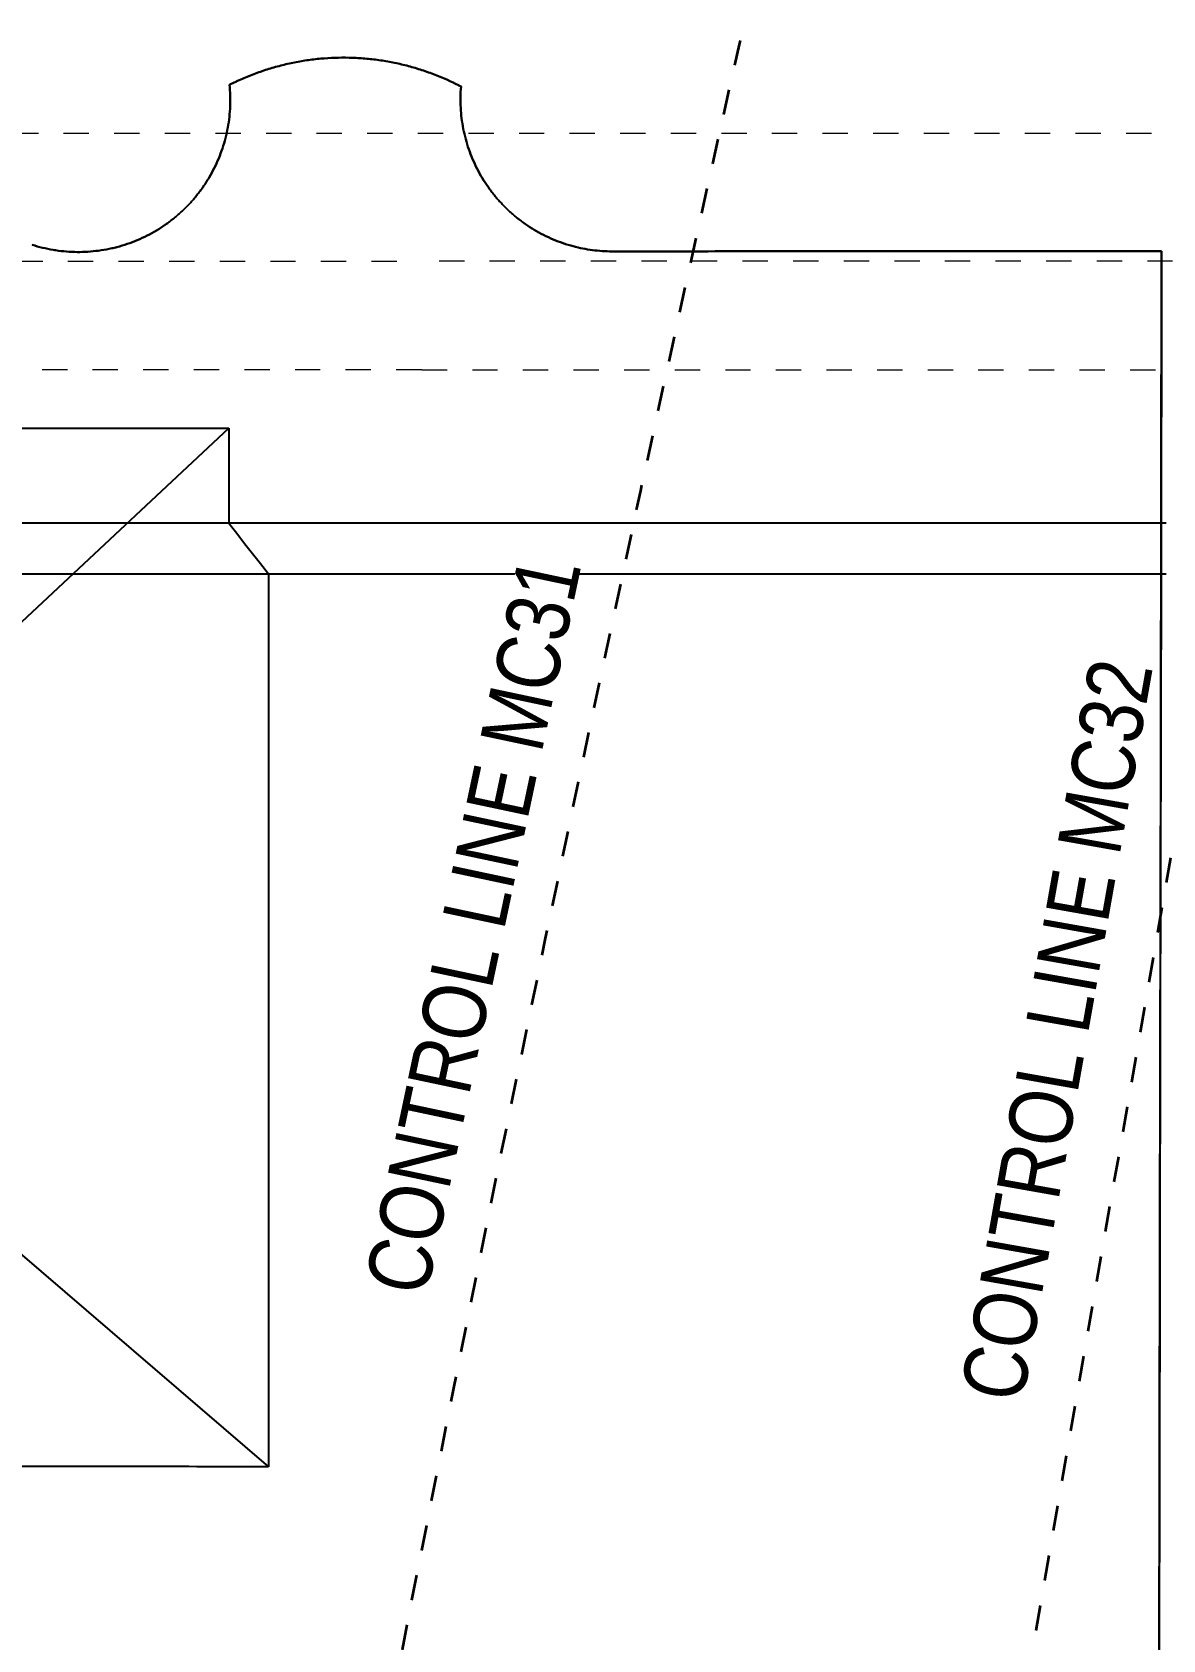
# Model space of a CAD drawing. Header units: metres. Extents: x -1161 to -1080, y 3 to 563.
# Drawn here: x -1124.16 to -1119.69, y 539.16 to 545.52 of the extents above; entities that cross this region are included whole.
import ezdxf

# ---------------------------------------------------------------- set-up
doc = ezdxf.new("R2010")
doc.units = ezdxf.units.M
for name, pattern in [('ControlLine', [0.02, 0.0125, -0.0025, 0.0025, -0.0025]), ('JacobsDash', [0.0045, 0.003, -0.0015]), ('JacobsGridLine', [0.0145, 0.01, -0.001, 0.0025, -0.001])]:
    doc.linetypes.add(name, pattern=pattern)
for name, color, linetype, lineweight in [('A-DETL', 7, 'Continuous', 13), ('A-GENM', 7, 'Continuous', 35), ('G-ANNO-TEXT', 7, 'Continuous', 9), ('S-BEAM', 7, 'Continuous', 50), ('S-GRID', 7, 'Continuous', 9)]:
    doc.layers.add(name, color=color, linetype=linetype, lineweight=lineweight)
doc.styles.add('Arial Narrow_2', font='ARIALN.TTF', dxfattribs={"height": 0.25})

# ---------------------------------------------------------------- blocks, each defined once
blk = doc.blocks.new('T2DPAA-T2D-PWA-RW-M2D-000002_ControlLinesMinor_rvt-1-DRG-2873171 - BARRIER LAYOUT')
at = {"layer": 'A-DETL', "color": 150, "linetype": 'ControlLine', "lineweight": 35, "true_color": 0x0080ff}
blk.add_line((-1121.0189, 534.4725), (-1118.4875, 549.0021), dxfattribs=at)
blk.add_arc((-906.7582, 497.0745), 220, 166.350456, 170.117063, dxfattribs=at)
blk = doc.blocks.new('Top of Pavement - RL A - Top of Pavement - RL A-68818558-DRG-2873171 - BARRIER LAYOUT')
at = {"layer": 'A-GENM', "color": 9, "lineweight": 25, "true_color": 0xbebebe}
for points in [[(136.7153, 25.6472), (136.6793, 25.7827), (136.6073, 26.0537), (136.4992, 26.4602), (136.4272, 26.7312), (136.3912, 26.8667)], [(136.3049, 26.4134), (136.3409, 26.2779), (136.3769, 26.1424), (136.4129, 26.0069)], [(136.4129, 26.0069), (136.4489, 25.8714), (136.4849, 25.7359), (136.521, 25.6004)], [(137.0394, 24.4277), (137.0034, 24.5632), (136.9314, 24.8342), (136.8233, 25.2407), (136.7513, 25.5117), (136.7153, 25.6472)], [(136.521, 25.6004), (136.557, 25.465), (136.593, 25.3295), (136.629, 25.194)], [(136.629, 25.194), (136.665, 25.0585), (136.701, 24.923), (136.737, 24.7875)], [(136.737, 24.7875), (136.773, 24.652), (136.809, 24.5165), (136.845, 24.381)], [(137.1474, 24.0212), (137.1114, 24.1567), (137.0754, 24.2922), (137.0394, 24.4277)], [(136.845, 24.381), (136.881, 24.2455), (136.917, 24.11), (136.953, 23.9745)], [(137.3635, 23.2082), (137.3275, 23.3437), (137.2554, 23.6147), (137.1834, 23.8857), (137.1474, 24.0212)], [(136.953, 23.9745), (136.9891, 23.839), (137.0251, 23.7036), (137.0611, 23.5681)], [(137.0611, 23.5681), (137.0971, 23.4326), (137.1331, 23.2971), (137.1691, 23.1616)], [(137.5795, 22.3952), (137.5435, 22.5307), (137.4715, 22.8017), (137.3995, 23.0727), (137.3635, 23.2082)], [(137.1691, 23.1616), (137.2051, 23.0261), (137.2411, 22.8906), (137.2771, 22.7551)], [(137.2771, 22.7551), (137.3131, 22.6196), (137.3491, 22.4841), (137.3851, 22.3486)], [(137.6876, 21.9887), (137.6516, 22.1242), (137.6155, 22.2597), (137.5795, 22.3952)], [(137.3851, 22.3486), (137.4212, 22.2131), (137.4572, 22.0776), (137.4932, 21.9422)], [(137.75, 21.7537), (137.7292, 21.832), (137.7084, 21.9103), (137.6876, 21.9887)], [(137.4932, 21.9422), (137.5144, 21.8623), (137.5356, 21.7825), (137.5568, 21.7027)]]:
    blk.add_open_spline(points, degree=3, dxfattribs=at)
at = {"layer": 'A-GENM', "color": 253, "lineweight": 25, "true_color": 0xa3a3a3}
for points in [[(137.7552, 21.7343), (137.7534, 21.7408), (137.7517, 21.7472), (137.75, 21.7537)], [(137.5568, 21.7027), (137.5585, 21.6963), (137.5602, 21.6898), (137.5619, 21.6834)]]:
    blk.add_open_spline(points, degree=3, dxfattribs=at)
blk = doc.blocks.new('T2DPAA-T2D-C3S-RS-M3D-100334_rvt-1-DRG-2873171 - BARRIER LAYOUT')
at = {"layer": 'A-GENM', "color": 253, "lineweight": 25, "true_color": 0xa3a3a3}
for p, q in [((-1119.7026, 542.7069), (-1119.6991, 544.6528)), ((-1119.706, 540.7611), (-1119.7026, 542.7069)), ((-1119.7095, 538.8153), (-1119.706, 540.7611))]:
    blk.add_line(p, q, dxfattribs=at)
at = {"layer": 'A-GENM', "color": 9, "lineweight": 25, "true_color": 0xbebebe}
for p, q in [((-1119.6991, 544.6528), (-1119.6993, 544.5333)), ((-1119.6993, 544.5333), (-1119.6995, 544.4139)), ((-1119.6995, 544.4139), (-1119.6997, 544.2944)), ((-1119.6997, 544.2944), (-1119.6999, 544.175)), ((-1119.6999, 544.175), (-1119.7002, 544.0555)), ((-1119.7002, 544.0555), (-1119.7004, 543.9361)), ((-1119.7004, 543.9361), (-1119.7006, 543.8166)), ((-1119.7006, 543.8166), (-1119.7008, 543.6972)), ((-1119.7008, 543.6972), (-1119.701, 543.5778)), ((-1119.7011, 543.5278), (-1119.7012, 543.4778)), ((-1119.701, 543.5778), (-1119.7011, 543.5278)), ((-1119.7012, 543.4778), (-1119.7013, 543.4279)), ((-1119.7013, 543.4279), (-1119.7014, 543.3779)), ((-1123.2301, 543.3779), (-1123.2301, 543.145))]:
    blk.add_line(p, q, dxfattribs=at)
at = {"layer": 'A-GENM', "color": 254, "lineweight": 25, "true_color": 0xd1d1d1}
for p, q in [((-1124.5413, 542.8742), (-1123.3867, 543.9532)), ((-1124.5414, 540.9731), (-1123.2302, 539.8481))]:
    blk.add_line(p, q, dxfattribs=at)
at = {"layer": 'A-GENM', "color": 9, "lineweight": 25, "true_color": 0xbebebe, "flags": 128}
for points in [[(-1123.3867, 543.9532), (-1123.3867, 543.8781), (-1123.3867, 543.803), (-1123.3867, 543.7279), (-1123.3867, 543.6529), (-1123.3867, 543.5778)], [(-1123.3867, 543.5778), (-1123.3554, 543.5378), (-1123.3241, 543.4978), (-1123.2927, 543.4579), (-1123.2614, 543.4179), (-1123.2301, 543.3779)], [(-1119.7014, 543.3779), (-1119.7046, 541.5738), (-1119.7078, 539.7696), (-1119.711, 537.9654)], [(-1123.2301, 543.1449), (-1123.2301, 542.9857), (-1123.2301, 542.5935), (-1123.2301, 542.2013), (-1123.2301, 541.8091), (-1123.2301, 541.4169), (-1123.2302, 541.0247), (-1123.2302, 540.6325), (-1123.2302, 540.2403), (-1123.2302, 539.8481)]]:
    blk.add_lwpolyline(points, dxfattribs=at)
at = {"layer": 'A-GENM', "color": 253, "lineweight": 25, "true_color": 0xa3a3a3}
for points in [[(-1123.2283, 545.3731), (-1123.2461, 545.3676), (-1123.2638, 545.3616), (-1123.2813, 545.3551)], [(-1123.1745, 545.3881), (-1123.1926, 545.3836), (-1123.2105, 545.3786), (-1123.2283, 545.3731)], [(-1123.1199, 545.4001), (-1123.1382, 545.3966), (-1123.1564, 545.3926), (-1123.1745, 545.3881)], [(-1123.0647, 545.409), (-1123.0832, 545.4066), (-1123.1016, 545.4036), (-1123.1199, 545.4001)], [(-1123.0091, 545.4148), (-1123.0277, 545.4134), (-1123.0462, 545.4115), (-1123.0647, 545.409)], [(-1122.9533, 545.4175), (-1122.9719, 545.4172), (-1122.9905, 545.4163), (-1123.0091, 545.4148)], [(-1122.8974, 545.4171), (-1122.916, 545.4178), (-1122.9346, 545.4179), (-1122.9533, 545.4175)], [(-1122.8416, 545.4135), (-1122.8601, 545.4152), (-1122.8787, 545.4164), (-1122.8974, 545.4171)], [(-1122.7861, 545.4069), (-1122.8045, 545.4096), (-1122.823, 545.4118), (-1122.8416, 545.4135)], [(-1122.731, 545.3971), (-1122.7493, 545.4009), (-1122.7676, 545.4041), (-1122.7861, 545.4069)], [(-1122.6766, 545.3843), (-1122.6856, 545.3867), (-1122.7037, 545.3912), (-1122.7219, 545.3953), (-1122.731, 545.3971)], [(-1122.623, 545.3685), (-1122.6407, 545.3743), (-1122.6586, 545.3795), (-1122.6766, 545.3843)], [(-1122.5704, 545.3497), (-1122.5877, 545.3564), (-1122.6053, 545.3627), (-1122.623, 545.3685)], [(-1123.3331, 545.3342), (-1123.3502, 545.3267), (-1123.367, 545.3188), (-1123.3837, 545.3104)], [(-1123.3837, 545.3104), (-1123.3822, 545.2963), (-1123.3813, 545.2822), (-1123.3809, 545.268)], [(-1123.2813, 545.3551), (-1123.2987, 545.3486), (-1123.316, 545.3417), (-1123.3331, 545.3342)], [(-1122.5188, 545.328), (-1122.5358, 545.3357), (-1122.553, 545.3429), (-1122.5704, 545.3497)], [(-1122.4686, 545.3034), (-1122.4851, 545.3121), (-1122.5019, 545.3202), (-1122.5188, 545.328)], [(-1122.4708, 545.2616), (-1122.4706, 545.2755), (-1122.4698, 545.2895), (-1122.4686, 545.3034)], [(-1123.3809, 545.268), (-1123.3805, 545.2539), (-1123.3805, 545.2397), (-1123.3811, 545.2256)], [(-1122.47, 545.2197), (-1122.4707, 545.2336), (-1122.471, 545.2476), (-1122.4708, 545.2616)], [(-1123.3843, 545.1832), (-1123.3859, 545.1691), (-1123.3879, 545.1551), (-1123.3905, 545.1412)], [(-1123.3811, 545.2256), (-1123.3817, 545.2114), (-1123.3827, 545.1973), (-1123.3843, 545.1832)], [(-1122.4663, 545.1779), (-1122.468, 545.1918), (-1122.4692, 545.2057), (-1122.47, 545.2197)], [(-1122.4597, 545.1366), (-1122.4624, 545.1503), (-1122.4646, 545.1641), (-1122.4663, 545.1779)], [(-1123.3905, 545.1412), (-1123.3931, 545.1273), (-1123.3961, 545.1134), (-1123.3997, 545.0997)], [(-1122.4502, 545.0958), (-1122.4538, 545.1092), (-1122.457, 545.1229), (-1122.4597, 545.1366)], [(-1123.4117, 545.059), (-1123.4162, 545.0456), (-1123.4212, 545.0323), (-1123.4266, 545.0192)], [(-1123.3997, 545.0997), (-1123.4032, 545.086), (-1123.4072, 545.0724), (-1123.4117, 545.059)], [(-1122.4379, 545.0557), (-1122.4424, 545.0689), (-1122.4466, 545.0823), (-1122.4502, 545.0958)], [(-1122.4228, 545.0166), (-1122.4283, 545.0295), (-1122.4333, 545.0425), (-1122.4379, 545.0557)], [(-1123.4443, 544.9806), (-1123.4507, 544.9679), (-1123.4575, 544.9555), (-1123.4647, 544.9433)], [(-1123.4266, 545.0192), (-1123.4321, 545.0061), (-1123.438, 544.9933), (-1123.4443, 544.9806)], [(-1122.405, 544.9787), (-1122.4114, 544.9911), (-1122.4173, 545.0038), (-1122.4228, 545.0166)], [(-1122.3847, 544.9421), (-1122.3919, 544.954), (-1122.3987, 544.9662), (-1122.405, 544.9787)], [(-1123.4647, 544.9433), (-1123.4719, 544.9311), (-1123.4796, 544.9192), (-1123.4877, 544.9076)], [(-1122.3618, 544.907), (-1122.3698, 544.9184), (-1122.3775, 544.9301), (-1122.3847, 544.9421)], [(-1123.5131, 544.8736), (-1123.522, 544.8625), (-1123.5312, 544.8518), (-1123.5409, 544.8414)], [(-1123.4877, 544.9076), (-1123.4957, 544.896), (-1123.5042, 544.8846), (-1123.5131, 544.8736)], [(-1122.3365, 544.8735), (-1122.3453, 544.8844), (-1122.3538, 544.8955), (-1122.3618, 544.907)], [(-1122.309, 544.842), (-1122.3185, 544.8522), (-1122.3277, 544.8627), (-1122.3365, 544.8735)], [(-1123.5708, 544.8113), (-1123.5812, 544.8016), (-1123.5919, 544.7923), (-1123.6029, 544.7834)], [(-1123.5409, 544.8414), (-1123.5505, 544.831), (-1123.5605, 544.821), (-1123.5708, 544.8113)], [(-1122.2793, 544.8124), (-1122.2895, 544.8219), (-1122.2994, 544.8318), (-1122.309, 544.842)], [(-1122.2476, 544.7849), (-1122.2585, 544.7937), (-1122.2691, 544.8029), (-1122.2793, 544.8124)], [(-1123.6724, 544.7347), (-1123.6846, 544.7274), (-1123.697, 544.7206), (-1123.7096, 544.7142)], [(-1123.6372, 544.7576), (-1123.6487, 544.7495), (-1123.6604, 544.7419), (-1123.6724, 544.7347)], [(-1123.6029, 544.7834), (-1123.6139, 544.7745), (-1123.6252, 544.766), (-1123.6368, 544.7578)], [(-1122.2141, 544.7598), (-1122.2256, 544.7678), (-1122.2368, 544.7762), (-1122.2476, 544.7849)], [(-1122.1789, 544.737), (-1122.1909, 544.7442), (-1122.2027, 544.7518), (-1122.2141, 544.7598)], [(-1122.1422, 544.7168), (-1122.1547, 544.7231), (-1122.1669, 544.7298), (-1122.1789, 544.737)], [(-1124.1231, 544.6664), (-1124.1368, 544.6698), (-1124.1505, 544.6736), (-1124.164, 544.678)], [(-1124.0815, 544.6579), (-1124.0954, 544.6602), (-1124.1093, 544.6631), (-1124.1231, 544.6664)], [(-1123.8701, 544.6597), (-1123.884, 544.6571), (-1123.898, 544.655), (-1123.9121, 544.6534)], [(-1123.8286, 544.669), (-1123.8423, 544.6654), (-1123.8562, 544.6623), (-1123.8701, 544.6597)], [(-1123.7879, 544.6813), (-1123.8013, 544.6767), (-1123.8149, 544.6726), (-1123.8286, 544.669)], [(-1123.7482, 544.6964), (-1123.7613, 544.6909), (-1123.7745, 544.6858), (-1123.7879, 544.6813)], [(-1123.7096, 544.7142), (-1123.7223, 544.7078), (-1123.7351, 544.7018), (-1123.7482, 544.6964)], [(-1122.1042, 544.6991), (-1122.1171, 544.7046), (-1122.1298, 544.7105), (-1122.1422, 544.7168)], [(-1122.0651, 544.6842), (-1122.0783, 544.6887), (-1122.0914, 544.6937), (-1122.1042, 544.6991)], [(-1122.025, 544.672), (-1122.0385, 544.6756), (-1122.0518, 544.6797), (-1122.0651, 544.6842)], [(-1121.9873, 544.6633), (-1121.9999, 544.6658), (-1122.0125, 544.6687), (-1122.025, 544.672)], [(-1121.9491, 544.657), (-1121.9619, 544.6587), (-1121.9746, 544.6608), (-1121.9873, 544.6633)], [(-1124.0393, 544.6522), (-1124.0534, 544.6536), (-1124.0675, 544.6555), (-1124.0815, 544.6579)], [(-1123.9969, 544.6496), (-1124.0111, 544.65), (-1124.0252, 544.6509), (-1124.0393, 544.6522)], [(-1123.9544, 544.65), (-1123.9686, 544.6493), (-1123.9828, 544.6492), (-1123.9969, 544.6496)], [(-1123.9121, 544.6534), (-1123.9262, 544.6517), (-1123.9403, 544.6506), (-1123.9544, 544.65)], [(-1121.9106, 544.6532), (-1121.9235, 544.6541), (-1121.9363, 544.6553), (-1121.9491, 544.657)], [(-1121.8719, 544.6519), (-1121.8848, 544.6519), (-1121.8977, 544.6524), (-1121.9106, 544.6532)], [(-1121.4374, 544.6521), (-1121.5822, 544.652), (-1121.7271, 544.6519), (-1121.8719, 544.6519)], [(-1121.0028, 544.6522), (-1121.1476, 544.6522), (-1121.2925, 544.6521), (-1121.4374, 544.6521)], [(-1120.5682, 544.6524), (-1120.7131, 544.6524), (-1120.8579, 544.6523), (-1121.0028, 544.6522)], [(-1120.1337, 544.6526), (-1120.2785, 544.6525), (-1120.4234, 544.6525), (-1120.5682, 544.6524)], [(-1119.6991, 544.6528), (-1119.8439, 544.6527), (-1119.9888, 544.6526), (-1120.1337, 544.6526)]]:
    blk.add_open_spline(points, degree=3, dxfattribs=at)
at = {"layer": 'A-GENM', "color": 9, "lineweight": 25, "true_color": 0xbebebe}
for points in [[(-1123.2812, 545.3551), (-1123.2638, 545.3616), (-1123.2461, 545.3676), (-1123.2283, 545.3731)], [(-1123.2283, 545.3731), (-1123.2105, 545.3786), (-1123.1926, 545.3836), (-1123.1745, 545.3881)], [(-1123.1199, 545.4001), (-1123.1016, 545.4036), (-1123.0832, 545.4066), (-1123.0647, 545.409)], [(-1123.0647, 545.409), (-1123.0462, 545.4115), (-1123.0277, 545.4134), (-1123.0091, 545.4148)], [(-1123.0091, 545.4148), (-1122.9905, 545.4162), (-1122.9719, 545.4171), (-1122.9533, 545.4175)], [(-1122.9533, 545.4175), (-1122.9346, 545.4179), (-1122.916, 545.4178), (-1122.8974, 545.4171)], [(-1122.8974, 545.4171), (-1122.8787, 545.4164), (-1122.8601, 545.4153), (-1122.8416, 545.4136)], [(-1122.8416, 545.4136), (-1122.823, 545.4118), (-1122.8045, 545.4096), (-1122.7861, 545.4069)], [(-1122.7861, 545.4069), (-1122.7676, 545.4041), (-1122.7493, 545.4009), (-1122.731, 545.3971)], [(-1122.731, 545.3971), (-1122.7128, 545.3934), (-1122.6946, 545.3891), (-1122.6766, 545.3843)], [(-1122.6766, 545.3843), (-1122.6586, 545.3795), (-1122.6407, 545.3743), (-1122.623, 545.3685)], [(-1122.623, 545.3685), (-1122.6053, 545.3627), (-1122.5877, 545.3564), (-1122.5704, 545.3497)], [(-1123.3837, 545.3104), (-1123.367, 545.3188), (-1123.3502, 545.3267), (-1123.3331, 545.3342)], [(-1123.3809, 545.268), (-1123.3813, 545.2822), (-1123.3822, 545.2963), (-1123.3837, 545.3104)], [(-1123.3331, 545.3342), (-1123.316, 545.3417), (-1123.2987, 545.3486), (-1123.2812, 545.3551)], [(-1122.5704, 545.3497), (-1122.553, 545.3429), (-1122.5358, 545.3357), (-1122.5188, 545.328)], [(-1122.5188, 545.328), (-1122.5019, 545.3202), (-1122.4851, 545.3121), (-1122.4686, 545.3034)], [(-1122.4686, 545.3034), (-1122.4698, 545.2895), (-1122.4706, 545.2755), (-1122.4708, 545.2616)], [(-1123.3811, 545.2256), (-1123.3805, 545.2397), (-1123.3804, 545.2539), (-1123.3809, 545.268)], [(-1122.4708, 545.2616), (-1122.471, 545.2476), (-1122.4707, 545.2336), (-1122.47, 545.2197)], [(-1123.3905, 545.1412), (-1123.3879, 545.1551), (-1123.3859, 545.1691), (-1123.3843, 545.1832)], [(-1123.3843, 545.1832), (-1123.3827, 545.1973), (-1123.3817, 545.2114), (-1123.3811, 545.2256)], [(-1122.47, 545.2197), (-1122.4692, 545.2057), (-1122.468, 545.1918), (-1122.4663, 545.1779)], [(-1122.4663, 545.1779), (-1122.4646, 545.1641), (-1122.4624, 545.1503), (-1122.4597, 545.1366)], [(-1123.3997, 545.0997), (-1123.3961, 545.1134), (-1123.3931, 545.1273), (-1123.3905, 545.1412)], [(-1122.4597, 545.1366), (-1122.457, 545.1229), (-1122.4538, 545.1093), (-1122.4502, 545.0958)], [(-1123.4266, 545.0192), (-1123.4212, 545.0323), (-1123.4162, 545.0456), (-1123.4117, 545.059)], [(-1123.4117, 545.059), (-1123.4072, 545.0724), (-1123.4032, 545.086), (-1123.3997, 545.0997)], [(-1122.4502, 545.0958), (-1122.4465, 545.0823), (-1122.4424, 545.0689), (-1122.4379, 545.0557)], [(-1122.4379, 545.0557), (-1122.4333, 545.0425), (-1122.4283, 545.0295), (-1122.4228, 545.0166)], [(-1123.4647, 544.9433), (-1123.4575, 544.9555), (-1123.4507, 544.9679), (-1123.4443, 544.9806)], [(-1123.4443, 544.9806), (-1123.438, 544.9933), (-1123.4321, 545.0061), (-1123.4266, 545.0192)], [(-1122.4228, 545.0166), (-1122.4173, 545.0038), (-1122.4114, 544.9911), (-1122.405, 544.9787)], [(-1122.405, 544.9787), (-1122.3987, 544.9662), (-1122.3919, 544.954), (-1122.3847, 544.9421)], [(-1123.4877, 544.9076), (-1123.4796, 544.9192), (-1123.4719, 544.9311), (-1123.4647, 544.9433)], [(-1122.3847, 544.9421), (-1122.3775, 544.9301), (-1122.3698, 544.9184), (-1122.3618, 544.907)], [(-1123.5409, 544.8414), (-1123.5312, 544.8518), (-1123.522, 544.8625), (-1123.5131, 544.8736)], [(-1123.5131, 544.8736), (-1123.5042, 544.8846), (-1123.4957, 544.896), (-1123.4877, 544.9076)], [(-1122.3618, 544.907), (-1122.3538, 544.8955), (-1122.3453, 544.8844), (-1122.3365, 544.8735)], [(-1122.3365, 544.8735), (-1122.3277, 544.8627), (-1122.3185, 544.8522), (-1122.309, 544.842)], [(-1123.6029, 544.7834), (-1123.5919, 544.7923), (-1123.5812, 544.8016), (-1123.5708, 544.8113)], [(-1123.5708, 544.8113), (-1123.5605, 544.821), (-1123.5505, 544.831), (-1123.5409, 544.8414)], [(-1122.309, 544.842), (-1122.2994, 544.8318), (-1122.2895, 544.8219), (-1122.2793, 544.8124)], [(-1122.2793, 544.8124), (-1122.2691, 544.8029), (-1122.2585, 544.7937), (-1122.2476, 544.785)], [(-1123.7096, 544.7142), (-1123.697, 544.7206), (-1123.6846, 544.7275), (-1123.6725, 544.7347)], [(-1123.6725, 544.7347), (-1123.6604, 544.7419), (-1123.6487, 544.7495), (-1123.6372, 544.7576)], [(-1123.6368, 544.7578), (-1123.6252, 544.766), (-1123.6139, 544.7745), (-1123.6029, 544.7834)], [(-1122.2476, 544.785), (-1122.2368, 544.7762), (-1122.2256, 544.7678), (-1122.2141, 544.7598)], [(-1122.2141, 544.7598), (-1122.2027, 544.7518), (-1122.1909, 544.7442), (-1122.1789, 544.737)], [(-1122.1789, 544.737), (-1122.1669, 544.7298), (-1122.1547, 544.7231), (-1122.1422, 544.7168)], [(-1124.164, 544.678), (-1124.1505, 544.6736), (-1124.1368, 544.6698), (-1124.1231, 544.6664)], [(-1124.1231, 544.6664), (-1124.1093, 544.6631), (-1124.0954, 544.6602), (-1124.0815, 544.6579)], [(-1123.9121, 544.6534), (-1123.898, 544.655), (-1123.884, 544.6571), (-1123.8701, 544.6597)], [(-1123.8286, 544.669), (-1123.8149, 544.6726), (-1123.8013, 544.6767), (-1123.7879, 544.6813)], [(-1123.7879, 544.6813), (-1123.7745, 544.6858), (-1123.7613, 544.6909), (-1123.7482, 544.6963)], [(-1123.7482, 544.6963), (-1123.7351, 544.7018), (-1123.7223, 544.7078), (-1123.7096, 544.7142)], [(-1122.1422, 544.7168), (-1122.1298, 544.7105), (-1122.1171, 544.7046), (-1122.1042, 544.6991)], [(-1122.1042, 544.6991), (-1122.0913, 544.6937), (-1122.0783, 544.6887), (-1122.0651, 544.6842)], [(-1122.0651, 544.6842), (-1122.0518, 544.6797), (-1122.0385, 544.6756), (-1122.025, 544.672)], [(-1122.025, 544.672), (-1122.0125, 544.6687), (-1121.9999, 544.6658), (-1121.9873, 544.6633)], [(-1121.9873, 544.6633), (-1121.9746, 544.6608), (-1121.9619, 544.6587), (-1121.9491, 544.657)], [(-1124.0393, 544.6522), (-1124.0252, 544.6509), (-1124.0111, 544.65), (-1123.9969, 544.6496)], [(-1123.9969, 544.6496), (-1123.9828, 544.6492), (-1123.9686, 544.6493), (-1123.9544, 544.65)], [(-1123.9544, 544.65), (-1123.9403, 544.6506), (-1123.9262, 544.6517), (-1123.9121, 544.6534)], [(-1121.9491, 544.657), (-1121.9363, 544.6553), (-1121.9235, 544.6541), (-1121.9106, 544.6532)], [(-1121.9106, 544.6532), (-1121.8977, 544.6524), (-1121.8848, 544.6519), (-1121.8719, 544.6519)], [(-1121.8719, 544.6519), (-1121.7271, 544.6519), (-1121.5822, 544.652), (-1121.4374, 544.6521)], [(-1121.4374, 544.6521), (-1121.2925, 544.6521), (-1121.1476, 544.6522), (-1121.0028, 544.6522)], [(-1121.0028, 544.6522), (-1120.8579, 544.6523), (-1120.7131, 544.6524), (-1120.5682, 544.6524)], [(-1120.5682, 544.6524), (-1120.4234, 544.6525), (-1120.2785, 544.6525), (-1120.1337, 544.6526)], [(-1120.1337, 544.6526), (-1119.9888, 544.6526), (-1119.8439, 544.6527), (-1119.6991, 544.6528)], [(-1122.9772, 543.5778), (-1123.1137, 543.5778), (-1123.2502, 543.5778), (-1123.3867, 543.5778)], [(-1122.5677, 543.5778), (-1122.7042, 543.5778), (-1122.8407, 543.5778), (-1122.9772, 543.5778)], [(-1122.1582, 543.5778), (-1122.2947, 543.5778), (-1122.4312, 543.5778), (-1122.5677, 543.5778)], [(-1121.7486, 543.5778), (-1121.8851, 543.5778), (-1122.0217, 543.5778), (-1122.1582, 543.5778)], [(-1121.3391, 543.5778), (-1121.4756, 543.5778), (-1121.6121, 543.5778), (-1121.7486, 543.5778)], [(-1120.9296, 543.5778), (-1121.0661, 543.5778), (-1121.2026, 543.5778), (-1121.3391, 543.5778)], [(-1120.5201, 543.5778), (-1120.6566, 543.5778), (-1120.7931, 543.5778), (-1120.9296, 543.5778)], [(-1120.1105, 543.5778), (-1120.247, 543.5778), (-1120.3835, 543.5778), (-1120.5201, 543.5778)], [(-1119.701, 543.5778), (-1119.8375, 543.5778), (-1119.974, 543.5778), (-1120.1105, 543.5778)], [(-1123.2301, 543.3779), (-1123.0994, 543.3779), (-1122.838, 543.3779), (-1122.4459, 543.3779), (-1122.0538, 543.3779), (-1121.7925, 543.3779), (-1121.6618, 543.3779)]]:
    blk.add_open_spline(points, degree=3, dxfattribs=at)
for points, knots in [([(-1123.1745, 545.3881), (-1123.1654, 545.3904), (-1123.1473, 545.3946), (-1123.129, 545.3984), (-1123.1199, 545.4001)], [-0.76470588, -0.76470588, -0.76470588, -0.76470588, -0.73529412, -0.70588235, -0.70588235, -0.70588235, -0.70588235]), ([(-1123.8701, 544.6597), (-1123.8631, 544.661), (-1123.8492, 544.6639), (-1123.8355, 544.6672), (-1123.8286, 544.669)], [-0.75, -0.75, -0.75, -0.75, -0.73214286, -0.71428572, -0.71428572, -0.71428572, -0.71428572]), ([(-1124.0815, 544.6579), (-1124.0745, 544.6567), (-1124.0605, 544.6545), (-1124.0464, 544.6529), (-1124.0393, 544.6522)], [-0.92857143, -0.92857143, -0.92857143, -0.92857143, -0.91071429, -0.89285714, -0.89285714, -0.89285714, -0.89285714]), ([(-1125.393, 543.9519), (-1125.3484, 543.9519), (-1125.2258, 543.9519), (-1125.0251, 543.952), (-1124.791, 543.9522), (-1124.557, 543.9524), (-1124.2449, 543.9527), (-1123.8548, 543.9529), (-1123.5428, 543.9531), (-1123.3867, 543.9532)], [0.5237714, 0.5237714, 0.5237714, 0.5237714, 0.5555556, 0.6111111, 0.6666667, 0.7222222, 0.7777778, 0.8888889, 1, 1, 1, 1]), ([(-1121.6618, 543.3779), (-1121.5311, 543.3779), (-1121.2697, 543.3779), (-1120.7469, 543.3779), (-1120.2241, 543.3779), (-1119.8321, 543.3779), (-1119.7014, 543.3779)], [0.4444444, 0.4444444, 0.4444444, 0.4444444, 0.5555556, 0.6666667, 0.8888889, 1, 1, 1, 1]), ([(-1123.2302, 539.8481), (-1123.3978, 539.8482), (-1123.7331, 539.8484), (-1124.1523, 539.8486), (-1124.4876, 539.8489), (-1124.8229, 539.8491), (-1125.1582, 539.8494), (-1125.4935, 539.8493), (-1125.8288, 539.8491), (-1126.1641, 539.8486), (-1126.4994, 539.8481), (-1126.8347, 539.8477), (-1127.2538, 539.8472), (-1127.5891, 539.8467), (-1127.7568, 539.8465)], [0, 0, 0, 0, 0.111111, 0.222222, 0.277778, 0.333333, 0.444444, 0.5, 0.555556, 0.666667, 0.722222, 0.777778, 0.888889, 1, 1, 1, 1])]:
    blk.add_open_spline(points, degree=3, knots=knots, dxfattribs=at)
at = {"layer": 'A-GENM', "color": 253, "lineweight": 25, "true_color": 0xa3a3a3, "rotation": 75.11694444444437}
blk.add_blockref('Top of Pavement - RL A - Top of Pavement - RL A-68818558-DRG-2873171 - BARRIER LAYOUT', (-1134.0578, 404.8616), dxfattribs=at)

msp = doc.modelspace()

# ---------------------------------------------------------------- linework, layer by layer
at = {"layer": 'S-BEAM', "linetype": 'JacobsDash', "lineweight": 18}
for p, q in [((-1135.8224, 544.6136), (-1122.6238, 544.6136)), ((-1119.2555, 544.6136), (-1122.6238, 544.6136)), ((-1122.6248, 544.1836), (-1134.8474, 544.1836)), ((-1122.6238, 544.1836), (-1122.6248, 544.1836)), ((-1122.6238, 544.1836), (-1119.2565, 544.1836))]:
    msp.add_line(p, q, dxfattribs=at)
at = {"layer": 'S-GRID', "linetype": 'JacobsGridLine', "lineweight": 18}
msp.add_line((-1136.6394, 545.1185), (-1104.4615, 545.1185), dxfattribs=at)

# ---------------------------------------------------------------- block references
at = {"lineweight": 5}
for name in ['T2DPAA-T2D-C3S-RS-M3D-100334_rvt-1-DRG-2873171 - BARRIER LAYOUT', 'T2DPAA-T2D-PWA-RW-M2D-000002_ControlLinesMinor_rvt-1-DRG-2873171 - BARRIER LAYOUT']:
    msp.add_blockref(name, (0, 0), dxfattribs=at)

# ---------------------------------------------------------------- next in the draw order: texts
at = {"layer": 'G-ANNO-TEXT', "char_height": 0.25, "attachment_point": 1, "style": 'Arial Narrow_2', "bg_fill": 3, "box_fill_scale": 1, "bg_fill_color": 256, "bg_fill_true_color": 13158600, "bg_fill_transparency": 0}
for s, insert, rotation in [('CONTROL LINE MC31', (-1122.851, 540.5674), 78.03084), ('CONTROL LINE MC32', (-1120.4956, 540.1391), 79.95246)]:
    msp.add_mtext(s, dxfattribs=dict(at, insert=insert, rotation=rotation))

doc.saveas('drawing.dxf')
